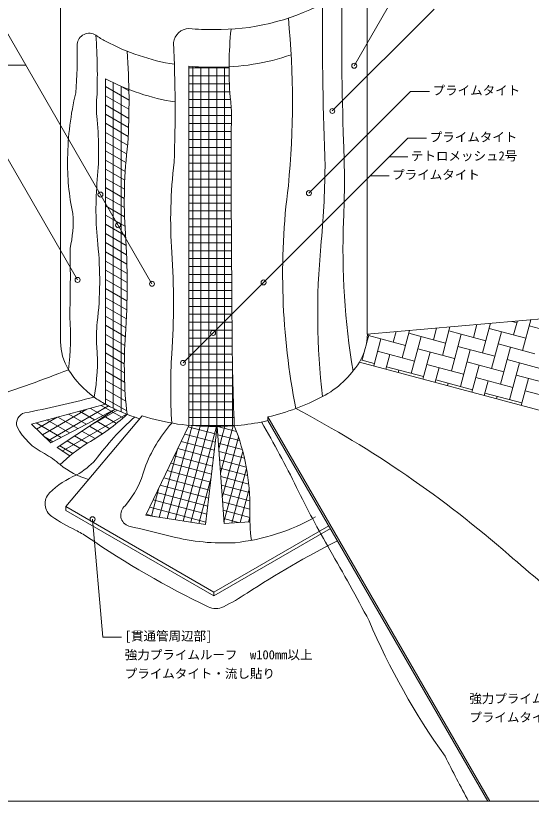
# Model space of a CAD drawing. Units: millimetres, scale not verified. Extents: x -690 to 690, y -478 to 478.
# Drawn here: x -158 to 253, y -478 to 150 of the extents above; entities that cross this region are included whole.
import ezdxf
from ezdxf.enums import TextEntityAlignment as Align

# ---------------------------------------------------------------- set-up
doc = ezdxf.new("R2010")
doc.units = ezdxf.units.MM
doc.header["$LTSCALE"] = 2
for name, color, linetype, lineweight in [('0-0_0', 7, 'Continuous', 18), ('0-1_WAKU', 7, 'Continuous', 18), ('0-2_BOUSUI', 1, 'Continuous', 18), ('0-3_MOJI', 7, 'Continuous', 18), ('0-4_HATCH', 9, 'Continuous', 18), ('0-5_KANAMONO', 4, 'Continuous', 18)]:
    doc.layers.add(name, color=color, linetype=linetype, lineweight=lineweight)
doc.styles.add('ＭＳ ゴシック', font='')
doc.styles.get('ＭＳ ゴシック').set_extended_font_data('MS Gothic')

msp = doc.modelspace()

# ---------------------------------------------------------------- linework, layer by layer
at = {"layer": '0-0_0'}
for p, q in [((-19.968, 109.625), (-19.968, -177.278)), ((-86.603, 99.574), (-86.603, -160.416)), ((122.474, -104.321), (690, -54.669)), ((116.19, -126.682), (690, -280.434)), ((-86.603, -160.416), (-145.838, -176.288)), ((-130.286, -191.147), (-78.984, -164.227)), ((-78.984, -164.227), (-125.337, -194.953)), ((-145.838, -176.288), (-130.286, -191.147)), ((-19.968, -177.278), (-54.385, -249.017)), ((-125.337, -194.953), (-115.191, -201.669))]:
    msp.add_line(p, q, dxfattribs=at)
msp.add_lwpolyline([(-54.385, -249.017), (-6.757, -256.515), (2.668, -178.051), (8.162, -255.589), (28.728, -254.313)], dxfattribs=at)
for centre, radius, start, end in [((2.668, 289.138), 180.284, 269.152, 289.09962), ((-3.31, 286.454), 177.611, 264.61834, 271.06785), ((-3.294, 256.599), 177.756, 242.05227, 261.01103)]:
    msp.add_arc(centre, radius, start, end, dxfattribs=at)
at = {"layer": '0-1_WAKU'}
msp.add_lwpolyline([(-690, -477.5), (690, -477.5), (690, 477.5), (-690, 477.5)], close=True, dxfattribs=at)
msp.add_lwpolyline([(-690, -477.5), (690, -477.5), (690, 477.5), (-690, 477.5)], close=True, dxfattribs=at)
at = {"layer": '0-2_BOUSUI'}
for p, q in [((122.474, -104.321), (122.474, 209.584)), ((-57.485, -169.653), (-118.297, -242.117)), ((43.111, -173.456), (43.111, -170.456)), ((43.111, -170.456), (220.383, -477.5)), ((43.111, -173.456), (218.651, -477.5)), ((-118.297, -245.117), (-118.297, -242.117)), ((0, -313.416), (0, -310.416))]:
    msp.add_line(p, q, dxfattribs=at)
for points in [[(91.639, -257.508), (0, -310.416), (-118.297, -242.117)], [(92.938, -259.758), (0, -313.416), (-118.297, -245.117)]]:
    msp.add_lwpolyline(points, dxfattribs=at)
for centre, radius, start, end in [((2332.259, 131.947), 2230.262, 179.00621, 182.11688), ((2.668, 319.138), 180.284, 269.152, 297.74695), ((3383.615, 147.14), 3297.036, 179.78375, 182.04675), ((-616.653, 81.084), 679.358, 354.3462, 5.6538), ((-19.895, 127.162), 12.465, 90.33494, 174.11961), ((-3.294, 316.599), 177.756, 264.61767, 271.06193), ((312.136, 107.801), 300.127, 173.99701, 184.38331), ((-99.645, 126.167), 9.749, 56.80863, 173.6556), ((-48.711, 199.801), 79.789, 235.14697, 241.64722), ((-520.163, 102.882), 427.014, 357.53093, 4.2228), ((-475.394, 117.311), 366.194, 355.46156, 1.55438), ((-3.31, 286.454), 177.611, 242.0332, 260.82821), ((-1185.691, 74.865), 1154.639, 357.91574, 2.65938), ((-611.911, 80.534), 544.061, 356.56156, 4.32809), ((113.703, 33.919), 230.564, 166.34887, 179.46062), ((-23.458, 77.145), 70.471, 174.02052, 185.97948), ((-72.979, 71.406), 86.913, 359.56706, 8.90678), ((-354.407, 42.481), 262.289, 354.88221, 5.97948), ((6284.689, 23.366), 6270.936, 179.56706, 180.40906), ((313.532, 1.7), 385.142, 173.10997, 183.86683), ((-655.913, 17.794), 760.097, 357.60441, 2.39559), ((73.424, 31.463), 190.331, 178.60707, 192.00801), ((350.546, -13.331), 385.142, 173.10997, 183.86683), ((-671.373, 37.295), 760.097, 354.61273, 359.40391), ((173.66, -4.813), 267.892, 174.88221, 185.96497), ((604.399, -56.613), 549.573, 172.60148, 191.24616), ((-205.079, -14.849), 92.581, 346.7947, 4.15905), ((680.527, -38.116), 577.513, 177.60441, 189.55707), ((-674.482, -65.082), 605.126, 356.21658, 3.86683), ((-76438.917, -567.242), 76454.778, 0.34991, 0.40906), ((-1162.026, -58.133), 1047.314, 358.20719, 1.211), ((-373.701, -62.005), 282.449, 353.31004, 5.96497), ((660.328, -88.29), 577.513, 174.61273, 186.5654), ((-637.468, -80.112), 605.126, 356.21658, 3.86683), ((-333.314, -106.826), 218.67, 353.18445, 4.17708), ((7.703, -106.742), 101.569, 173.31004, 184.44553), ((2340.463, -86.129), 2326.071, 180.34991, 182.25231), ((265.123, -129.969), 336.724, 175.74937, 186.55306), ((79.555, -104.321), 42.92, 328.6015, 0), ((-244.96, -126.385), 151.855, 349.27608, 4.44553), ((385.271, -147.745), 419.847, 176.21658, 183.78342), ((50.049, -85.536), 77.894, 313.05075, 328.1145), ((-443.039, 685.157), 880.821, 287.53327, 291.78183), ((50.049, -85.536), 77.894, 297.98699, 313.05075), ((-282.747, 539.403), 718.794, 280.54896, 285.07866), ((-48.711, -90.199), 79.789, 233.87003, 241.64722), ((2.668, 5.233), 180.284, 282.96353, 297.74695), ((-3.294, -3.391), 177.756, 242.05227, 251.57307), ((-148.92, -175.681), 8.729, 104.82183, 198.92012), ((-176.313, -54.385), 156.297, 298.90353, 313.15937), ((-346.832, -946.135), 884.294, 48.80776, 62.2156), ((86.925, -339.086), 225.814, 131.76245, 143.53307), ((-3.294, -0.306), 177.756, 252.26203, 271.06193), ((50.999, -250.751), 113.303, 138.34819, 159.69189), ((2.668, 2.233), 180.284, 269.152, 282.96353), ((-762.668, -636.07), 924.199, 26.28379, 29.95879), ((-113.404, -155.61), 49.403, 207.61668, 243.49359), ((-143.98, -242.134), 172.702, 359.18387, 21.96248), ((-27.914, -306.883), 136.701, 122.20501, 134.12727), ((-165.154, -255.146), 62.794, 47.7896, 61.77082), ((-139.558, -163.969), 60.725, 299.54922, 317.65668), ((-77.608, -149.414), 74.595, 232.55153, 252.39523), ((-129.782, -191.68), 77.092, 319.73169, 345.15897), ((-82.854, -280.98), 69.538, 112.62917, 134.23488), ((-122.542, -239.814), 12.36, 135.54244, 236.05302), ((832.655, 149.404), 854.011, 206.1381, 209.93711), ((-65.081, -248.837), 9.393, 128.73892, 252.15569), ((191.659, -249.055), 163.016, 178.43179, 187.04964), ((-50.436, -134.932), 139.636, 235.54124, 244.45876), ((-0.313, -106.329), 165.51, 275.93569, 299.50379), ((-138.335, -320.017), 65.262, 55.10945, 64.89055), ((-199.364, -878.054), 634.043, 74.87019, 78.03877), ((303.667, 323.223), 715.204, 235.54124, 244.45876), ((7.644, -103.215), 167.986, 255.69066, 273.12539), ((441.456, -946.764), 759.083, 116.85263, 123.14737), ((-1553.379, -1224.684), 1899.401, 27.98859, 29.93711), ((1052.734, 653.013), 1240.808, 228.80776, 235.1459), ((-52.778, -195.834), 139.927, 295.54124, 304.45876), ((1.426, -309.266), 14.21, 244.45876, 295.54124), ((649.451, -109.849), 571.111, 203.03303, 215.5059), ((1295.204, 117.06), 1243.23, 206.69979, 208.5704)]:
    msp.add_arc(centre, radius, start, end, dxfattribs=at)
at = {"layer": '0-3_MOJI'}
for p, q in [((111.996, 110.004), (159.219, 191.796)), ((94.522, 73.846), (175.799, 155.122)), ((-49.508, -64.19), (-167.697, 140.521)), ((-165.377, 110.521), (-150.377, 110.521)), ((75.826, 8.206), (157.059, 89.439)), ((172.059, 89.439), (157.059, 89.439)), ((-108.937, -61.071), (-175.074, 53.481)), ((-24.729, -127.409), (154.79, 52.11)), ((169.79, 52.11), (154.79, 52.11)), ((154.79, 37.11), (139.79, 37.11)), ((139.79, 22.11), (124.79, 22.11)), ((-96.996, -252.239), (-88.764, -346.325)), ((-73.764, -346.325), (-88.764, -346.325))]:
    msp.add_line(p, q, dxfattribs=at)
for centre in [(111.996, 110.004), (94.522, 73.846), (-90.678, 7.119), (75.826, 8.206), (-76.545, -17.359), (-108.937, -61.071), (-49.508, -64.19), (39.568, -63.112), (-0.731, -103.41), (-24.729, -127.409), (-96.996, -252.239)]:
    msp.add_circle(centre, 2, dxfattribs=at)
at = {"layer": '0-4_HATCH'}
for p, q in [((12.009, 108.3), (-19.968, 108.3)), ((-16.9, -177.541), (-16.9, 109.363)), ((-10.55, -177.914), (-10.55, 108.99)), ((-4.2, -178.06), (-4.2, 108.845)), ((2.15, -178.051), (2.15, 108.854)), ((8.5, -177.957), (8.5, 108.948)), ((12.065, 101.95), (-19.968, 101.95)), ((-80.4, -163.553), (-80.4, 96.437)), ((12.256, 95.6), (-19.968, 95.6)), ((-67.853, 82.5), (-86.603, 93.325)), ((-67.93, 89.876), (-74.919, 93.912)), ((-74.05, -166.458), (-74.05, 93.532)), ((12.582, 89.25), (-19.968, 89.25)), ((-67.876, 75.181), (-86.603, 85.992)), ((13.171, 82.9), (-19.968, 82.9)), ((-67.996, 67.918), (-86.603, 78.66)), ((13.782, 76.55), (-19.968, 76.55)), ((-68.211, 60.709), (-86.603, 71.328)), ((13.927, 70.2), (-19.968, 70.2)), ((-68.519, 53.555), (-86.603, 63.995)), ((13.883, 63.85), (-19.968, 63.85)), ((-68.996, 46.498), (-86.603, 56.663)), ((13.845, 57.5), (-19.968, 57.5)), ((13.814, 51.15), (-19.968, 51.15)), ((-69.742, 39.596), (-86.603, 49.331)), ((13.789, 44.8), (-19.968, 44.8)), ((-70.367, 32.625), (-86.603, 41.998)), ((13.771, 38.45), (-19.968, 38.45)), ((-70.869, 25.582), (-86.603, 34.666)), ((13.759, 32.1), (-19.968, 32.1)), ((-71.245, 18.467), (-86.603, 27.334)), ((13.753, 25.75), (-19.968, 25.75)), ((-71.491, 11.277), (-86.603, 20.001)), ((13.754, 19.4), (-19.968, 19.4)), ((-71.604, 4.009), (-86.603, 12.669)), ((13.761, 13.05), (-19.968, 13.05)), ((13.775, 6.7), (-19.968, 6.7)), ((-71.578, -3.338), (-86.603, 5.337)), ((13.795, 0.35), (-19.968, 0.35)), ((-71.409, -10.768), (-86.603, -1.996)), ((13.821, -6), (-19.968, -6)), ((-71.092, -18.283), (-86.603, -9.328)), ((13.854, -12.35), (-19.968, -12.35)), ((-70.627, -25.884), (-86.603, -16.66)), ((13.894, -18.7), (-19.968, -18.7)), ((-70.182, -33.473), (-86.603, -23.993)), ((13.938, -25.05), (-19.968, -25.05)), ((-69.835, -41.006), (-86.603, -31.325)), ((13.983, -31.4), (-19.968, -31.4)), ((-69.584, -48.483), (-86.603, -38.658)), ((14.027, -37.75), (-19.968, -37.75)), ((-69.426, -55.907), (-86.603, -45.99)), ((14.071, -44.1), (-19.968, -44.1)), ((-69.359, -63.278), (-86.603, -53.322)), ((14.114, -50.45), (-19.968, -50.45)), ((-69.381, -70.597), (-86.603, -60.655)), ((14.157, -56.8), (-19.968, -56.8)), ((-69.491, -77.866), (-86.603, -67.987)), ((14.199, -63.15), (-19.968, -63.15)), ((14.241, -69.5), (-19.968, -69.5)), ((-69.687, -85.086), (-86.603, -75.319)), ((14.282, -75.85), (-19.968, -75.85)), ((-69.967, -92.256), (-86.603, -82.652)), ((14.322, -82.2), (-19.968, -82.2)), ((-70.329, -99.38), (-86.603, -89.984)), ((14.362, -88.55), (-19.968, -88.55)), ((239.341, -105.055), (242.348, -93.833)), ((246.525, -117.499), (253.119, -92.891)), ((-70.779, -106.452), (-86.603, -97.316)), ((14.402, -94.9), (-19.968, -94.9)), ((175.199, -108.905), (177.723, -99.487)), ((182.383, -121.349), (188.494, -98.545)), ((207.27, -106.98), (210.035, -96.66)), ((209.9, -97.166), (208.509, -96.794)), ((214.454, -119.424), (220.806, -95.718)), ((249.155, -107.685), (219.714, -99.796)), ((241.971, -95.241), (238.102, -94.205)), ((281.226, -105.76), (251.785, -97.871)), ((-71.2, -113.541), (-86.603, -104.649)), ((14.441, -101.25), (-19.968, -101.25)), ((121.79, -111.954), (123.868, -104.199)), ((152.942, -113.46), (123.501, -105.571)), ((143.128, -110.83), (145.41, -102.314)), ((150.312, -123.274), (156.181, -101.372)), ((185.013, -111.535), (155.572, -103.646)), ((157.497, -135.717), (165.385, -106.276)), ((217.084, -109.61), (187.643, -101.721)), ((189.568, -133.792), (197.456, -104.351)), ((221.639, -131.867), (229.527, -102.426)), ((-71.474, -120.715), (-86.603, -111.981)), ((14.491, -107.6), (-19.968, -107.6)), ((127.547, -129.725), (133.314, -108.201)), ((256.339, -120.128), (226.898, -112.239)), ((14.558, -113.95), (-19.968, -113.95)), ((118.241, -125.199), (119.948, -118.828)), ((160.126, -125.903), (130.685, -118.014)), ((192.197, -123.978), (162.756, -116.089)), ((166.802, -140.243), (172.57, -118.719)), ((224.268, -122.053), (194.827, -114.164)), ((196.752, -146.235), (204.641, -116.794)), ((228.823, -144.31), (236.712, -114.869)), ((-71.595, -127.978), (-86.603, -119.313)), ((14.643, -120.3), (-19.968, -120.3)), ((128.055, -127.828), (117.207, -124.922)), ((137.361, -132.354), (140.499, -120.644)), ((263.523, -132.572), (234.082, -124.683)), ((-71.559, -135.331), (-86.603, -126.646)), ((14.745, -126.65), (-19.968, -126.65)), ((167.31, -138.347), (137.869, -130.458)), ((199.381, -136.422), (169.94, -128.533)), ((176.616, -142.873), (179.754, -131.162)), ((231.452, -134.497), (202.011, -126.608)), ((206.057, -150.762), (211.825, -129.237)), ((236.007, -156.754), (243.896, -127.312)), ((-71.357, -142.78), (-86.603, -133.978)), ((14.864, -133), (-19.968, -133)), ((14.85, -177.639), (14.85, -132.297)), ((147.175, -134.984), (147.683, -133.087)), ((270.708, -145.015), (241.266, -137.126)), ((-70.985, -150.327), (-86.603, -141.31)), ((15.001, -139.35), (-19.968, -139.35)), ((206.566, -148.865), (177.124, -140.976)), ((186.43, -145.502), (186.938, -143.606)), ((238.637, -146.94), (209.195, -139.051)), ((215.871, -153.391), (219.009, -141.681)), ((245.313, -161.28), (251.08, -139.756)), ((-70.434, -157.977), (-86.603, -148.643)), ((15.155, -145.7), (-19.968, -145.7)), ((277.892, -157.458), (248.45, -149.57)), ((-69.696, -165.736), (-86.603, -155.975)), ((15.326, -152.05), (-19.968, -152.05)), ((245.821, -159.383), (216.379, -151.495)), ((225.685, -156.021), (226.193, -154.124)), ((-132.106, -189.409), (-84.124, -161.706)), ((-82.141, -165.883), (-90.023, -161.333)), ((15.515, -158.4), (-19.968, -158.4)), ((-136.89, -184.838), (-101.506, -164.409)), ((-121.131, -197.737), (-69.938, -168.181)), ((-102.1, -176.357), (-116.046, -168.305)), ((-95.447, -172.866), (-107.372, -165.981)), ((-100.546, -178.52), (-77.213, -165.048)), ((-88.794, -169.375), (-98.697, -163.657)), ((-72.653, -171.361), (-81.789, -166.086)), ((15.721, -164.75), (-19.968, -164.75)), ((-122.06, -186.83), (-142.069, -175.278)), ((-141.673, -180.268), (-125.205, -170.759)), ((-115.407, -183.339), (-133.394, -172.954)), ((-108.754, -179.848), (-124.72, -170.63)), ((-83.213, -179.929), (-93.613, -173.924)), ((-77.796, -175.724), (-87.701, -170.005)), ((15.944, -171.1), (-19.968, -171.1)), ((-94.935, -187.826), (-105.438, -181.762)), ((-88.92, -183.966), (-99.526, -177.843)), ((-37.338, -251.7), (-17.455, -177.497)), ((-31.03, -252.693), (-10.988, -177.895)), ((-24.722, -253.687), (-4.458, -178.058)), ((1.907, -184.384), (-20.497, -178.38)), ((-18.414, -254.68), (2.119, -178.05)), ((16.185, -177.45), (-18.033, -177.45)), ((17.955, -182.11), (2.809, -178.051)), ((3.916, -195.877), (8.72, -177.95)), ((5.277, -215.331), (15.387, -177.602)), ((-128.713, -190.321), (-134.873, -186.765)), ((-101.246, -191.515), (-111.35, -185.681)), ((1.142, -190.753), (-23.292, -184.206)), ((20.459, -189.355), (3.134, -184.712)), ((6.639, -234.784), (19.55, -186.6)), ((-112.638, -199.602), (-123.174, -193.519)), ((-107.112, -195.46), (-117.262, -189.6)), ((0.377, -197.122), (-26.086, -190.031)), ((22.583, -196.498), (3.603, -191.412)), ((-43.646, -250.707), (-29.034, -196.175)), ((-0.388, -203.491), (-28.881, -195.856)), ((24.356, -203.547), (4.072, -198.112)), ((8, -254.237), (23.028, -198.153)), ((-115.214, -201.653), (-115.076, -201.573)), ((-1.153, -209.86), (-31.676, -201.681)), ((25.802, -210.508), (4.541, -204.811)), ((-1.918, -216.229), (-34.47, -207.506)), ((26.94, -217.387), (5.01, -211.511)), ((14.314, -255.207), (26, -211.595)), ((-3.448, -228.967), (-40.06, -219.157)), ((-2.683, -222.598), (-37.265, -213.332)), ((-12.106, -255.673), (-2.227, -218.803)), ((27.787, -224.188), (5.479, -218.211)), ((-4.213, -235.336), (-42.854, -224.982)), ((28.357, -230.915), (5.948, -224.91)), ((-49.954, -249.714), (-43.924, -227.212)), ((-4.978, -241.705), (-45.649, -230.807)), ((28.662, -237.571), (6.417, -231.61)), ((21, -254.793), (28.151, -228.103)), ((-5.743, -248.074), (-48.444, -236.632)), ((28.71, -244.157), (6.886, -238.31)), ((-6.508, -254.443), (-51.238, -242.457)), ((-46.889, -250.197), (-54.033, -248.283)), ((28.652, -250.716), (7.355, -245.009)), ((27.685, -254.378), (28.652, -250.766)), ((19.645, -254.877), (7.824, -251.709))]:
    msp.add_line(p, q, dxfattribs=at)
at = {"layer": '0-5_KANAMONO'}
msp.add_line((-122.474, 239.584), (-122.474, -110.416), dxfattribs=at)
for centre, radius, start, end in [((-79.555, -110.416), 42.92, 180, 211.3985), ((-48.711, -90.199), 79.789, 212.25129, 233.86947)]:
    msp.add_arc(centre, radius, start, end, dxfattribs=at)

# ---------------------------------------------------------------- texts
at = {"layer": '0-3_MOJI', "style": 'ＭＳ ゴシック'}
for s, p in [('プライムタイト', (174.559, 84.439)), ('プライムタイト', (172.29, 47.11)), ('テトロメッシュ2号', (157.29, 32.11)), ('プライムタイト', (142.29, 17.11)), ('[貫通管周辺部]', (-71.264, -351.325)), ('強力プライムルーフ\u3000w100mm以上', (-71.264, -366.325)), ('プライムタイト・流し貼り', (-71.264, -381.325)), ('強力プライムルーフ', (203.88, -401.304)), ('プライムタイト・流し貼り', (203.88, -416.304))]:
    msp.add_text(s, height=7.331, dxfattribs=at).set_placement(p, align=Align.BOTTOM_LEFT)

doc.saveas('drawing.dxf')
